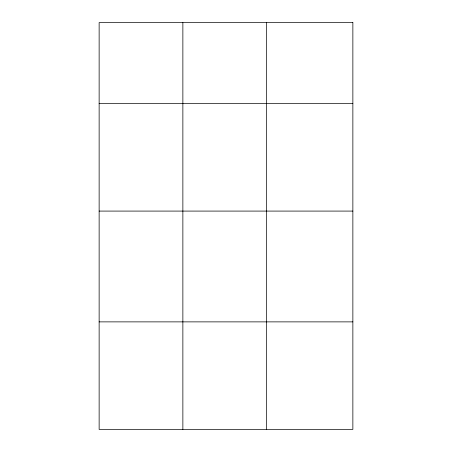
<?xml version="1.0" encoding="UTF-8"?>
<svg xmlns="http://www.w3.org/2000/svg" width="452" height="452" viewBox="0 0 452 452"><rect width="100%" height="100%" fill="white"/><g stroke="black" fill="none" stroke-linecap="round" stroke-linejoin="round"><path stroke-width="0.68" d="M99.135 103.559L352.865 103.559M99.135 211.084L352.865 211.084M99.135 321.875L352.865 321.875M266.595 22.6L266.595 429.4M182.868 22.6L182.868 429.4M352.865 22.6L99.135 22.6L99.135 429.4L352.865 429.4L352.865 22.6"/></g></svg>
